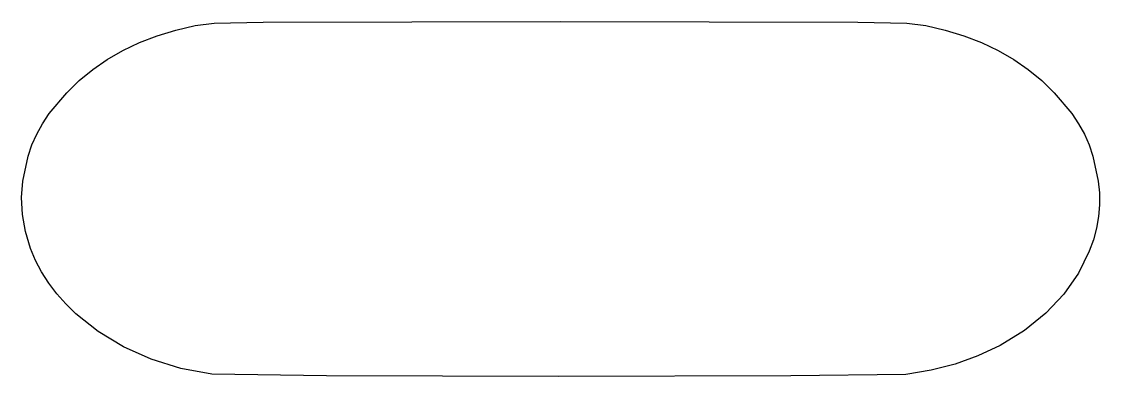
# Model space of a CAD drawing. Extents: x 0 to 141, y 0 to 47.
import ezdxf

# ---------------------------------------------------------------- set-up
doc = ezdxf.new("R2010")
doc.units = 0
doc.layers.get('0').update_dxf_attribs({"linetype": 'CONTINUOUS'})

msp = doc.modelspace()

# ---------------------------------------------------------------- linework, layer by layer
at = {"color": 7}
msp.add_lwpolyline([(24.899493, 0.462077), (20.820854, 1.226135), (16.942345, 2.44028), (13.322978, 4.063645), (10.021767, 6.055366), (7.097724, 8.374575), (5.795583, 9.644218), (4.609863, 10.980408), (3.547943, 12.378038), (2.617197, 13.831998), (1.825003, 15.337182), (1.178738, 16.88848), (0.513858, 19.112381), (0.119524, 21.355375), (0.000764, 23.573749), (0.162605, 25.723792), (0.852251, 28.960839), (1.354404, 30.431695), (1.977056, 31.83543), (2.731916, 33.195537), (3.630693, 34.535508), (5.906832, 37.249014), (7.54023, 38.842824), (9.309329, 40.297083), (11.213236, 41.611321), (13.251057, 42.785069), (15.421899, 43.81786), (17.724869, 44.709225), (20.159072, 45.458696), (22.723616, 46.065804), (25.208984, 46.341239), (31.610502, 46.491502), (70.478382, 46.566667), (109.346263, 46.491502), (115.747782, 46.341239), (118.23315, 46.065804), (120.797694, 45.458696), (123.231896, 44.709225), (125.534865, 43.81786), (127.705707, 42.785069), (129.743528, 41.611321), (131.647435, 40.297083), (133.416534, 38.842824), (135.049932, 37.249014), (137.32607, 34.535508), (138.224846, 33.195537), (138.979707, 31.83543), (139.60236, 30.431695), (140.104516, 28.960839), (140.79417, 25.723792), (140.945906, 24.171031), (140.954736, 22.619587), (140.824062, 21.075167), (140.557289, 19.54348), (140.157821, 18.030234), (139.629061, 16.541135), (138.197281, 13.658216), (136.28918, 10.940384), (133.931988, 8.433303), (131.152935, 6.182637), (127.979252, 4.234047), (125.072824, 2.858173), (122.085023, 1.777391), (118.959859, 0.97445), (115.64134, 0.432094), (100.612431, 0.232764), (70.235063, 0.174703), (39.875372, 0.252833), (24.899493, 0.462077), (24.899493, 0.462077)], dxfattribs=at)

doc.saveas('drawing.dxf')
